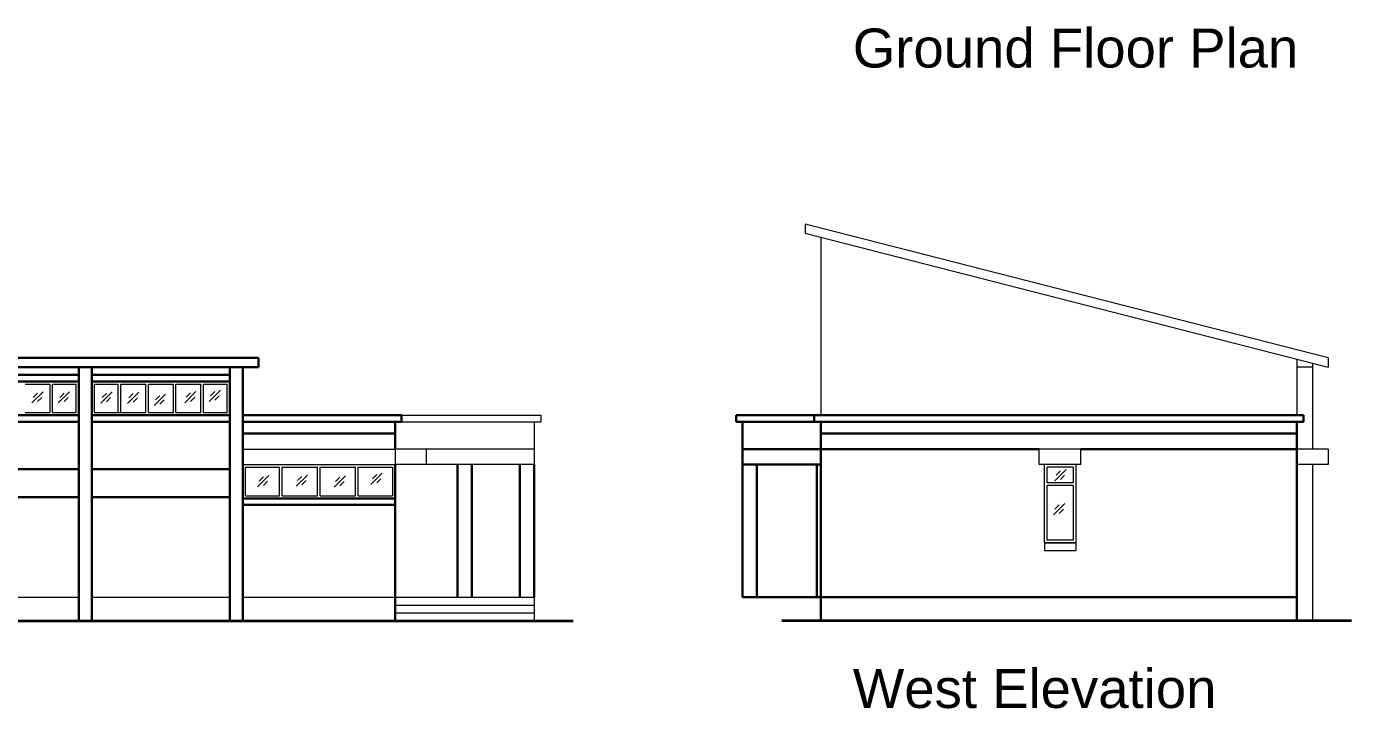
# Model space of a CAD drawing. Header units: inches. Extents: x -6800 to 96653, y -25814 to 17379.
# Drawn here: x 2451 to 3469, y 32 to 557 of the extents above; entities that cross this region are included whole.
import ezdxf

# ---------------------------------------------------------------- set-up
doc = ezdxf.new("R2010")
doc.units = ezdxf.units.IN
doc.header["$MEASUREMENT"] = 0
for name, color, linetype, lineweight in [('chajja elev', 4, 'Continuous', 20), ('Column', 101, 'Continuous', 30), ('ele back', 51, 'Continuous', 15), ('ele front', 30, 'Continuous', 30), ('Ground level', 210, 'Continuous', 35), ('Opening elevation', 130, 'Continuous', 9), ('Stairs', 60, 'Continuous', 13), ('text', 31, 'Continuous', 13), ('Win ele', 211, 'Continuous', 15)]:
    doc.layers.add(name, color=color, linetype=linetype, lineweight=lineweight)
doc.styles.get("Standard").update_dxf_attribs({"font": 'arial.ttf'})

# ---------------------------------------------------------------- blocks, each defined once
blk = doc.blocks.new('SE')
at = {"transparency": 33554687}
for p, q in [((2617, 294.9), (2617, 257.9)), ((2385, 117.9), (2491, 117.9)), ((2501, 117.9), (2607, 117.9)), ((2617, 117.9), (2734, 117.9))]:
    blk.add_line(p, q, dxfattribs=at)
at = {"layer": 'chajja elev', "transparency": 33554687}
for p, q in [((2617, 231.9), (2734, 231.9)), ((2734, 231.9), (2734, 219.9)), ((2617, 219.9), (2734, 219.9))]:
    blk.add_line(p, q, dxfattribs=at)
at = {"layer": 'chajja elev', "transparency": 33554585}
for p, q in [((2758, 231.9), (2734, 231.9)), ((2758, 231.9), (2758, 219.9)), ((2758, 219.9), (2734, 219.9))]:
    blk.add_line(p, q, dxfattribs=at)
at = {"layer": 'Column', "transparency": 33554687}
for p, q in [((2491, 99.9), (2491, 294.9)), ((2501, 99.9), (2501, 294.9)), ((2607, 99.9), (2607, 294.9)), ((2617, 231.9), (2617, 294.9)), ((2617, 219.9), (2617, 231.9)), ((2617, 99.9), (2617, 219.9)), ((2782, 219.9), (2782, 117.9)), ((2793, 219.9), (2793, 117.9)), ((2830, 219.9), (2830, 117.9)), ((2841, 219.9), (2841, 117.9))]:
    blk.add_line(p, q, dxfattribs=at)
at = {"layer": 'ele back', "transparency": 33554585}
for p, q in [((2739, 257.9), (2846, 257.9)), ((2846, 257.9), (2846, 252.9)), ((2739, 252.9), (2846, 252.9)), ((2841, 252.9), (2841, 219.9)), ((2841, 231.9), (2758, 231.9)), ((2841, 219.9), (2758, 219.9))]:
    blk.add_line(p, q, dxfattribs=at)
at = {"layer": 'ele front', "transparency": 33554687}
for p, q in [((1667, 301.9), (2629, 301.9)), ((2629, 294.9), (2629, 301.9)), ((1667, 294.9), (2629, 294.9)), ((2385, 288.9), (2491, 288.9)), ((2501, 288.9), (2607, 288.9)), ((2385, 283.9), (2491, 283.9)), ((2501, 283.9), (2607, 283.9)), ((2385, 257.9), (2491, 257.9)), ((2501, 257.9), (2607, 257.9)), ((2617, 257.9), (2739, 257.9)), ((2739, 257.9), (2739, 252.9)), ((2385, 252.9), (2491, 252.9)), ((2501, 252.9), (2607, 252.9)), ((2617, 252.9), (2739, 252.9)), ((2734, 252.9), (2734, 231.9)), ((2617, 243.9), (2734, 243.9)), ((2385, 216.3), (2491, 216.3)), ((2501, 216.3), (2607, 216.3)), ((2734, 219.9), (2734, 99.9)), ((2385, 194.9), (2491, 194.9)), ((2501, 194.9), (2607, 194.9)), ((2617, 193.9), (2734, 193.9)), ((2617, 188.9), (2734, 188.9))]:
    blk.add_line(p, q, dxfattribs=at)
at = {"layer": 'Ground level', "transparency": 33554687}
blk.add_line((1562, 99.9), (2734, 99.9), dxfattribs=at)
at = {"layer": 'Ground level'}
for p, q in [((2734, 99.9), (2841, 99.9)), ((2841, 99.9), (2871, 99.9))]:
    blk.add_line(p, q, dxfattribs=at)
at = {"layer": 'Opening elevation', "transparency": 33554687}
for p, q in [((2454.8, 267.3), (2463.5, 276)), ((2475.2, 267.3), (2483.9, 276)), ((2507.8, 267.1), (2516.5, 275.8)), ((2528.4, 266.9), (2537.1, 275.6)), ((2572.4, 267.4), (2581, 276.1)), ((2573.4, 271.8), (2576.7, 275)), ((2591.1, 268.5), (2599.8, 277.1)), ((2592.2, 272.8), (2595.5, 276.1)), ((2455.9, 271.6), (2459.1, 274.9)), ((2459.1, 268.4), (2462.4, 271.6)), ((2476.3, 271.6), (2479.6, 274.9)), ((2479.6, 268.4), (2482.8, 271.6)), ((2508.9, 271.5), (2512.2, 274.7)), ((2512.2, 268.2), (2515.4, 271.5)), ((2529.5, 271.2), (2532.7, 274.5)), ((2532.7, 268), (2536, 271.2)), ((2548.9, 265.3), (2557.5, 274)), ((2549.9, 269.7), (2553.2, 272.9)), ((2553.2, 266.4), (2556.5, 269.7)), ((2576.7, 268.5), (2580, 271.8)), ((2595.5, 269.5), (2598.7, 272.8)), ((2628.4, 202.9), (2637.1, 211.5)), ((2629.5, 207.2), (2632.8, 210.5)), ((2632.8, 203.9), (2636, 207.2)), ((2658.1, 203.3), (2666.7, 211.9)), ((2659.1, 207.6), (2662.4, 210.9)), ((2662.4, 204.3), (2665.7, 207.6)), ((2687.2, 202.6), (2695.9, 211.3)), ((2688.3, 207), (2691.6, 210.2)), ((2691.6, 203.7), (2694.8, 207)), ((2715.5, 204.7), (2724.2, 213.4)), ((2716.6, 209.1), (2719.9, 212.3)), ((2719.9, 205.8), (2723.1, 209.1))]:
    blk.add_line(p, q, dxfattribs=at)
at = {"layer": 'Stairs', "transparency": 33554585}
for p, q in [((2734, 117.9), (2841, 117.9)), ((2841, 117.9), (2841, 99.9)), ((2734, 111.9), (2841, 111.9)), ((2734, 105.9), (2841, 105.9))]:
    blk.add_line(p, q, dxfattribs=at)
at = {"layer": 'Win ele', "transparency": 33554687}
for p, q in [((2449.6, 281.9), (2468.8, 281.9)), ((2468.8, 259.9), (2468.8, 281.9)), ((2470.8, 281.9), (2489, 281.9)), ((2470.8, 259.9), (2470.8, 281.9)), ((2489, 259.9), (2489, 281.9)), ((2503, 281.9), (2521.2, 281.9)), ((2503, 259.9), (2503, 281.9)), ((2521.2, 259.9), (2521.2, 281.9)), ((2523.2, 281.9), (2542.4, 281.9)), ((2523.2, 259.9), (2523.2, 281.9)), ((2542.4, 259.9), (2542.4, 281.9)), ((2544.4, 281.9), (2563.6, 281.9)), ((2544.4, 259.9), (2544.4, 281.9)), ((2563.6, 259.9), (2563.6, 281.9)), ((2565.6, 281.9), (2584.8, 281.9)), ((2565.6, 259.9), (2565.6, 281.9)), ((2584.8, 259.9), (2584.8, 281.9)), ((2586.8, 281.9), (2605, 281.9)), ((2586.8, 259.9), (2586.8, 281.9)), ((2605, 259.9), (2605, 281.9)), ((2449.6, 259.9), (2468.8, 259.9)), ((2470.8, 259.9), (2489, 259.9)), ((2503, 259.9), (2542.4, 259.9)), ((2544.4, 259.9), (2563.6, 259.9)), ((2565.6, 259.9), (2584.8, 259.9)), ((2586.8, 259.9), (2605, 259.9)), ((2619, 217.9), (2645.2, 217.9)), ((2619, 195.9), (2619, 217.9)), ((2645.2, 195.9), (2645.2, 217.9)), ((2647.2, 217.9), (2674.5, 217.9)), ((2647.2, 195.9), (2647.2, 217.9)), ((2674.5, 195.9), (2674.5, 217.9)), ((2676.5, 217.9), (2703.7, 217.9)), ((2676.5, 195.9), (2676.5, 217.9)), ((2703.7, 195.9), (2703.7, 217.9)), ((2705.7, 217.9), (2732, 217.9)), ((2705.7, 195.9), (2705.7, 217.9)), ((2732, 217.9), (2732, 195.9)), ((2619, 195.9), (2645.2, 195.9)), ((2647.2, 195.9), (2674.5, 195.9)), ((2676.5, 195.9), (2703.7, 195.9)), ((2705.7, 195.9), (2732, 195.9))]:
    blk.add_line(p, q, dxfattribs=at)
blk = doc.blocks.new('WE')
for p, q in [((3451.2, 301.9), (3451.2, 294.9)), ((3233.2, 159.9), (3257.2, 159.9))]:
    blk.add_line(p, q)
at = {"layer": 'chajja elev'}
for p, q in [((3261.2, 231.9), (3229.2, 231.9)), ((3229.2, 219.9), (3229.2, 231.9)), ((3261.2, 219.9), (3261.2, 231.9)), ((3261.2, 219.9), (3229.2, 219.9)), ((3257.2, 159.9), (3233.2, 159.9)), ((3233.2, 159.9), (3233.2, 153.9)), ((3233.2, 153.9), (3257.2, 153.9)), ((3257.2, 159.9), (3257.2, 153.9))]:
    blk.add_line(p, q, dxfattribs=at)
at = {"layer": 'chajja elev', "transparency": 33554585}
for p, q in [((3451.2, 231.9), (3427.2, 231.9)), ((3451.2, 231.9), (3451.2, 219.9)), ((3451.2, 219.9), (3427.2, 219.9))]:
    blk.add_line(p, q, dxfattribs=at)
at = {"layer": 'Column', "transparency": 33554687}
for p, q in [((3001.2, 117.9), (3001.2, 252.9)), ((3012.2, 117.9), (3012.2, 219.9))]:
    blk.add_line(p, q, dxfattribs=at)
at = {"layer": 'Column', "transparency": 33554585}
blk.add_line((3058.2, 219.9), (3058.2, 117.9), dxfattribs=at)
at = {"layer": 'ele back', "transparency": 33554585}
for p, q in [((3451.2, 301.9), (3049.2, 404.9)), ((3049.2, 397.9), (3451.2, 294.9)), ((3061.2, 394.8), (3061.2, 257.9)), ((3427.2, 301), (3427.2, 257.9)), ((3439.2, 297.9), (3439.2, 231.9)), ((3439.2, 294.9), (3427.2, 294.9)), ((3439.2, 219.9), (3439.2, 99.9))]:
    blk.add_line(p, q, dxfattribs=at)
at = {"layer": 'ele back'}
blk.add_line((3049.2, 404.9), (3049.2, 397.9), dxfattribs=at)
at = {"layer": 'ele front'}
for p, q in [((2996.2, 257.9), (3432.2, 257.9)), ((2996.2, 252.9), (2996.2, 257.9)), ((3056.2, 257.9), (3056.2, 252.9)), ((3432.2, 257.9), (3432.2, 252.9)), ((2996.2, 252.9), (3432.2, 252.9)), ((3061.2, 252.9), (3061.2, 99.9)), ((3427.2, 252.9), (3427.2, 99.9)), ((3061.2, 243.9), (3427.2, 243.9)), ((3001.2, 231.9), (3061.2, 231.9)), ((3061.2, 231.9), (3229.2, 231.9)), ((3261.2, 231.9), (3427.2, 231.9)), ((3001.2, 219.9), (3061.2, 219.9)), ((3001.2, 117.9), (3427.2, 117.9)), ((3427.2, 117.9), (3061.2, 117.9))]:
    blk.add_line(p, q, dxfattribs=at)
at = {"layer": 'Ground level'}
blk.add_line((3469.2, 99.9), (3031.2, 99.9), dxfattribs=at)
at = {"layer": 'Opening elevation'}
for p, q in [((3241.1, 207.5), (3249.8, 216.2)), ((3242.2, 211.8), (3245.4, 215.1)), ((3245.4, 208.6), (3248.7, 211.8)), ((3240.1, 181.3), (3248.8, 190)), ((3241.2, 185.6), (3244.5, 188.9)), ((3244.5, 182.4), (3247.7, 185.6))]:
    blk.add_line(p, q, dxfattribs=at)
at = {"layer": 'Win ele'}
for p, q in [((3233.2, 159.9), (3233.2, 219.9)), ((3255.2, 217.9), (3235.2, 217.9)), ((3235.2, 205.9), (3235.2, 217.9)), ((3255.2, 217.9), (3255.2, 205.9)), ((3257.2, 219.9), (3257.2, 159.9)), ((3255.2, 205.9), (3235.2, 205.9)), ((3255.2, 203.9), (3235.2, 203.9)), ((3235.2, 161.9), (3235.2, 203.9)), ((3255.2, 203.9), (3255.2, 161.9)), ((3255.2, 161.9), (3235.2, 161.9))]:
    blk.add_line(p, q, dxfattribs=at)
at = {"layer": 'text', "insert": (3085.9, 62.8), "char_height": 30, "attachment_point": 1}
blk.add_mtext_dynamic_manual_height_columns('West Elevation', width=1010.081, gutter_width=5.07, heights=[0], dxfattribs=at)

msp = doc.modelspace()

# ---------------------------------------------------------------- block references
at = {"layer": 'ele back', "transparency": 33554641}
for name in ['WE', 'SE']:
    msp.add_blockref(name, (0, 0), dxfattribs=at)

# ---------------------------------------------------------------- texts
at = {"layer": 'text', "insert": (3085.9, 555.2), "char_height": 30, "attachment_point": 1}
msp.add_mtext_dynamic_manual_height_columns('Ground Floor Plan', width=1010.081, gutter_width=5.07, heights=[0], dxfattribs=at)

doc.saveas('drawing.dxf')
